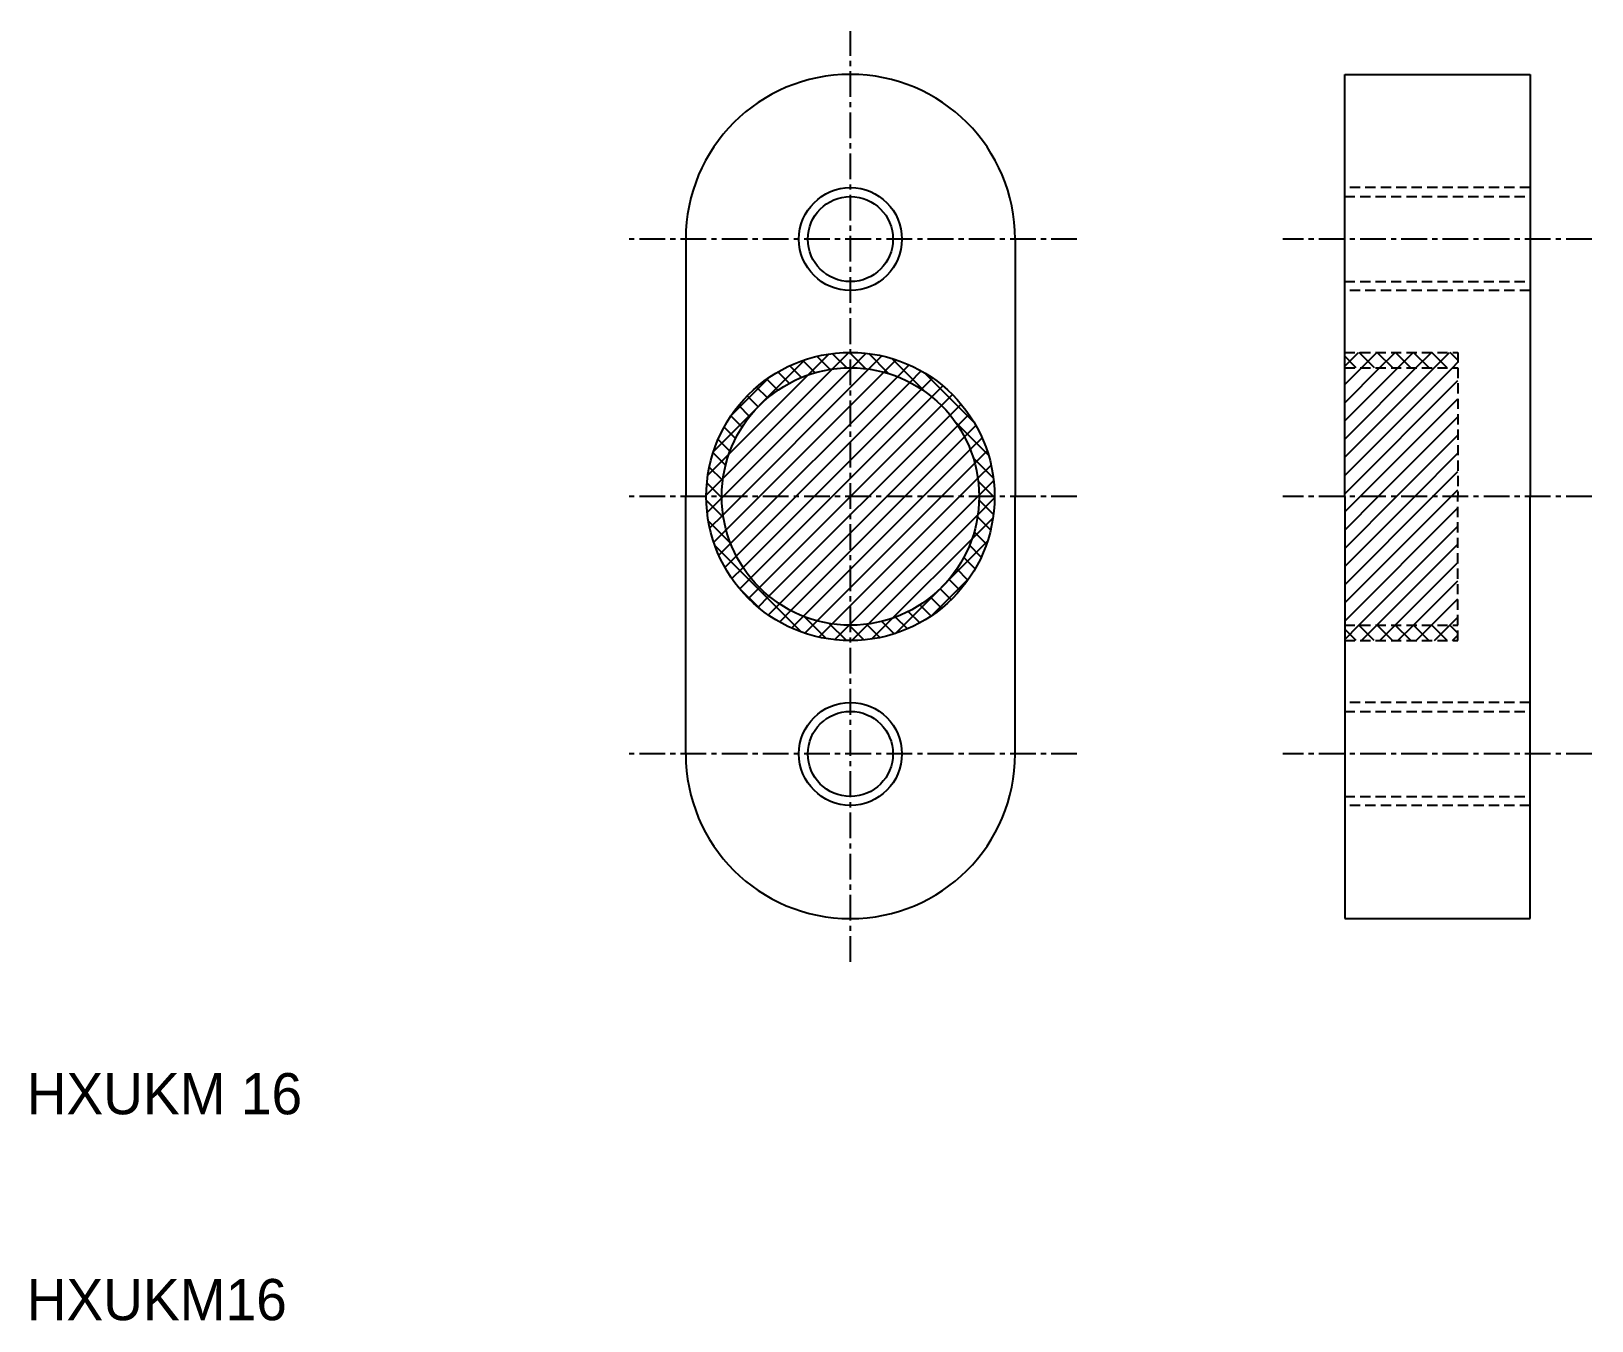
# Model space of a CAD drawing. Extents: x 10.2 to 86, y 10 to 72.6.
import ezdxf

# ---------------------------------------------------------------- set-up
doc = ezdxf.new("R2010")
doc.units = 0
doc.linetypes.add('CENTER', pattern=[2, 1.25, -0.25, 0.25, -0.25])
doc.linetypes.add('DASHED', pattern=[0.75, 0.5, -0.25])
doc.layers.get('0').update_dxf_attribs({"linetype": 'CONTINUOUS'})
doc.layers.add('CENTER', color=1, linetype='CENTER')

# ---------------------------------------------------------------- blocks, each defined once
blk = doc.blocks.new('*X15')
at = {"color": 0, "linetype": 'CONTINUOUS'}
for p, q in [((43.75, 49.937), (50.063, 56.25)), ((43.813, 49.116), (50.884, 56.187)), ((43.813, 50.884), (49.116, 56.187)), ((43.963, 48.382), (51.618, 56.037)), ((44.096, 52.051), (47.949, 55.904)), ((44.182, 47.717), (52.283, 55.818)), ((44.458, 47.11), (52.89, 55.542)), ((44.786, 46.554), (53.446, 55.214)), ((45.161, 46.045), (53.955, 54.839)), ((45.581, 45.581), (54.419, 54.419)), ((46.045, 45.161), (54.839, 53.955)), ((46.554, 44.786), (55.214, 53.446)), ((47.11, 44.458), (55.542, 52.89)), ((47.717, 44.182), (55.818, 52.283)), ((48.382, 43.963), (56.037, 51.618)), ((49.116, 43.813), (56.187, 50.884)), ((49.937, 43.75), (56.25, 50.063)), ((50.884, 43.813), (56.187, 49.116)), ((52.051, 44.096), (55.904, 47.949))]:
    blk.add_line(p, q, dxfattribs=at)
blk = doc.blocks.new('*X16')
at = {"color": 0, "linetype": 'CONTINUOUS'}
for p, q in [((74, 51.019), (79.231, 56.25)), ((74, 51.903), (78.347, 56.25)), ((74, 52.787), (77.463, 56.25)), ((74, 53.671), (76.579, 56.25)), ((74, 54.555), (75.695, 56.25)), ((74, 55.438), (74.812, 56.25)), ((74, 50.135), (79.5, 55.635)), ((74.749, 50), (79.5, 54.751)), ((75.633, 50), (79.5, 53.867)), ((76.517, 50), (79.5, 52.983)), ((77.4, 50), (79.5, 52.1)), ((78.284, 50), (79.5, 51.216)), ((79.168, 50), (79.5, 50.332)), ((74, 44.832), (79.168, 50)), ((74, 45.716), (78.284, 50)), ((74, 46.6), (77.4, 50)), ((74, 47.483), (76.517, 50)), ((74, 48.367), (75.633, 50)), ((74, 49.251), (74.749, 50)), ((74, 43.948), (79.5, 49.448)), ((74.686, 43.75), (79.5, 48.564)), ((75.57, 43.75), (79.5, 47.68)), ((76.454, 43.75), (79.5, 46.796)), ((77.338, 43.75), (79.5, 45.912)), ((78.221, 43.75), (79.5, 45.029)), ((79.105, 43.75), (79.5, 44.145))]:
    blk.add_line(p, q, dxfattribs=at)
blk = doc.blocks.new('*X17')
at = {"color": 0, "linetype": 'CONTINUOUS'}
for p, q in [((74, 56.322), (74.678, 57)), ((75.449, 56.25), (74.699, 57)), ((74.812, 56.25), (75.562, 57)), ((76.333, 56.25), (75.583, 57)), ((75.695, 56.25), (76.445, 57)), ((77.216, 56.25), (76.466, 57)), ((76.579, 56.25), (77.329, 57)), ((78.1, 56.25), (77.35, 57)), ((77.463, 56.25), (78.213, 57)), ((78.984, 56.25), (78.234, 57)), ((78.347, 56.25), (79.097, 57)), ((79.5, 56.618), (79.118, 57)), ((74.565, 56.25), (74, 56.815)), ((79.231, 56.25), (79.5, 56.519)), ((74, 43.064), (74.686, 43.75)), ((74.557, 43), (74, 43.557)), ((75.44, 43), (74.69, 43.75)), ((74.82, 43), (75.57, 43.75)), ((76.324, 43), (75.574, 43.75)), ((75.704, 43), (76.454, 43.75)), ((77.208, 43), (76.458, 43.75)), ((76.588, 43), (77.338, 43.75)), ((78.092, 43), (77.342, 43.75)), ((77.471, 43), (78.221, 43.75)), ((78.976, 43), (78.226, 43.75)), ((78.355, 43), (79.105, 43.75)), ((79.5, 43.36), (79.11, 43.75)), ((79.239, 43), (79.5, 43.261))]:
    blk.add_line(p, q, dxfattribs=at)
blk = doc.blocks.new('*X18')
at = {"color": 0, "linetype": 'CONTINUOUS'}
for p, q in [((47.949, 55.904), (48.969, 56.924)), ((49.116, 56.187), (49.929, 57)), ((49.819, 56.247), (49.121, 56.945)), ((50.744, 56.206), (49.95, 57)), ((50.063, 56.25), (50.77, 56.957)), ((51.87, 55.964), (50.891, 56.943)), ((43.352, 52.19), (47.81, 56.648)), ((47.631, 55.784), (47.061, 56.353)), ((48.287, 56.011), (47.69, 56.608)), ((49.011, 56.171), (48.374, 56.808)), ((50.884, 56.187), (51.528, 56.831)), ((51.618, 56.037), (52.219, 56.639)), ((53.63, 55.088), (52.014, 56.704)), ((52.283, 55.818), (52.856, 56.391)), ((52.89, 55.542), (53.443, 56.095)), ((44.207, 53.93), (46.07, 55.793)), ((46.481, 55.165), (45.943, 55.704)), ((47.031, 55.5), (46.48, 56.051)), ((53.446, 55.214), (53.986, 55.754)), ((56.006, 53.596), (53.596, 56.006)), ((53.955, 54.839), (54.488, 55.372)), ((45.52, 54.358), (44.99, 54.889)), ((45.978, 54.784), (45.446, 55.316)), ((54.419, 54.419), (54.95, 54.95)), ((44.738, 53.373), (44.197, 53.914)), ((45.107, 53.888), (44.573, 54.422)), ((54.839, 53.955), (55.372, 54.488)), ((55.214, 53.446), (55.754, 53.986)), ((44.417, 52.81), (43.862, 53.365)), ((56.704, 52.014), (55.088, 53.63)), ((55.542, 52.89), (56.095, 53.443)), ((44.148, 52.195), (43.572, 52.771)), ((55.818, 52.283), (56.391, 52.856)), ((43.076, 51.031), (44.096, 52.051)), ((43.938, 51.521), (43.331, 52.128)), ((56.943, 50.891), (55.964, 51.87)), ((56.037, 51.618), (56.639, 52.219)), ((43, 50.071), (43.813, 50.884)), ((43.798, 50.777), (43.147, 51.428)), ((56.187, 50.884), (56.831, 51.528)), ((43.75, 49.941), (43.031, 50.66)), ((57, 49.95), (56.206, 50.744)), ((56.25, 50.063), (56.957, 50.77)), ((43.835, 48.973), (43.003, 49.805)), ((43.043, 49.23), (43.75, 49.937)), ((56.187, 49.116), (57, 49.929)), ((56.945, 49.121), (56.247, 49.819)), ((44.166, 47.758), (43.099, 48.824)), ((43.169, 48.472), (43.813, 49.116)), ((55.904, 47.949), (56.924, 48.969)), ((56.808, 48.374), (56.171, 49.011)), ((43.361, 47.781), (43.963, 48.382)), ((52.19, 43.352), (56.648, 47.81)), ((56.608, 47.69), (56.011, 48.287)), ((47.625, 43.415), (43.415, 47.625)), ((43.609, 47.144), (44.182, 47.717)), ((43.905, 46.557), (44.458, 47.11)), ((56.051, 46.48), (55.5, 47.031)), ((56.353, 47.061), (55.784, 47.631)), ((44.246, 46.014), (44.786, 46.554)), ((55.704, 45.943), (55.165, 46.481)), ((45.602, 44.554), (44.554, 45.602)), ((44.628, 45.512), (45.161, 46.045)), ((45.05, 45.05), (45.581, 45.581)), ((53.93, 44.207), (55.793, 46.07)), ((54.889, 44.99), (54.358, 45.52)), ((55.316, 45.446), (54.784, 45.978)), ((45.512, 44.628), (46.045, 45.161)), ((46.014, 44.246), (46.554, 44.786)), ((53.914, 44.197), (53.373, 44.738)), ((54.422, 44.573), (53.888, 45.107)), ((46.557, 43.905), (47.11, 44.458)), ((47.144, 43.609), (47.717, 44.182)), ((48.824, 43.099), (47.758, 44.166)), ((47.781, 43.361), (48.382, 43.963)), ((51.031, 43.076), (52.051, 44.096)), ((52.771, 43.572), (52.195, 44.148)), ((53.365, 43.862), (52.81, 44.417)), ((48.472, 43.169), (49.116, 43.813)), ((49.805, 43.003), (48.973, 43.835)), ((49.23, 43.043), (49.937, 43.75)), ((50.66, 43.031), (49.941, 43.75)), ((50.071, 43), (50.884, 43.813)), ((51.428, 43.147), (50.777, 43.798)), ((52.128, 43.331), (51.521, 43.938))]:
    blk.add_line(p, q, dxfattribs=at)

msp = doc.modelspace()

# ---------------------------------------------------------------- linework, layer by layer
at = {"color": 7, "linetype": 'CONTINUOUS'}
for p, q in [((74, 70.5), (83, 70.5)), ((74, 50), (74, 70.5)), ((83, 70.5), (83, 50)), ((42, 62.5), (42, 50)), ((58, 62.5), (58, 50)), ((42, 37.5), (42, 50)), ((58, 37.5), (58, 50)), ((74, 50), (74, 29.5)), ((83, 29.5), (83, 50)), ((74, 29.5), (83, 29.5))]:
    msp.add_line(p, q, dxfattribs=at)
at = {"color": 3, "linetype": 'DASHED'}
for p, q in [((83, 65), (74, 65)), ((74, 64.567), (83, 64.567)), ((74, 60.433), (83, 60.433)), ((83, 60), (74, 60)), ((74, 57), (79.5, 57)), ((79.5, 57), (79.5, 56.25)), ((74, 56.25), (79.5, 56.25)), ((79.5, 56.25), (79.5, 50)), ((79.5, 43.75), (79.5, 50)), ((74, 43.75), (79.5, 43.75)), ((79.5, 43), (79.5, 43.75)), ((74, 43), (79.5, 43)), ((83, 40), (74, 40)), ((74, 39.567), (83, 39.567)), ((74, 35.433), (83, 35.433)), ((83, 35), (74, 35))]:
    msp.add_line(p, q, dxfattribs=at)
at = {"color": 3, "linetype": 'CONTINUOUS'}
for centre in [(50, 62.5), (50, 37.5)]:
    msp.add_circle(centre, 2.5, dxfattribs=at)
at = {"color": 7, "linetype": 'CONTINUOUS'}
for centre, radius in [((50, 62.5), 2.067), ((50, 50), 7), ((50, 50), 6.25), ((50, 37.5), 2.067)]:
    msp.add_circle(centre, radius, dxfattribs=at)
for centre, start, end in [((50, 62.5), 0, 180), ((50, 37.5), 180, 0)]:
    msp.add_arc(centre, 8, start, end, dxfattribs=at)
at = {"layer": 'CENTER', "color": 1, "linetype": 'CENTER'}
for p, q in [((50, 27.405), (50, 72.595)), ((61, 62.5), (39, 62.5)), ((86, 62.5), (71, 62.5)), ((61, 50), (39, 50)), ((86, 50), (71, 50)), ((61, 37.5), (39, 37.5)), ((86, 37.5), (71, 37.5))]:
    msp.add_line(p, q, dxfattribs=at)

# ---------------------------------------------------------------- block references
at = {"color": 3, "linetype": 'CONTINUOUS'}
for name in ['*X18', '*X17', '*X15', '*X16']:
    msp.add_blockref(name, (0, 0), dxfattribs=at)

# ---------------------------------------------------------------- texts
at = {"color": 7, "linetype": 'CONTINUOUS'}
for s, p in [('HXUKM 16', (10, 20)), ('HXUKM16', (10, 10))]:
    msp.add_text(s, height=2, dxfattribs=at).set_placement(p)

doc.saveas('drawing.dxf')
